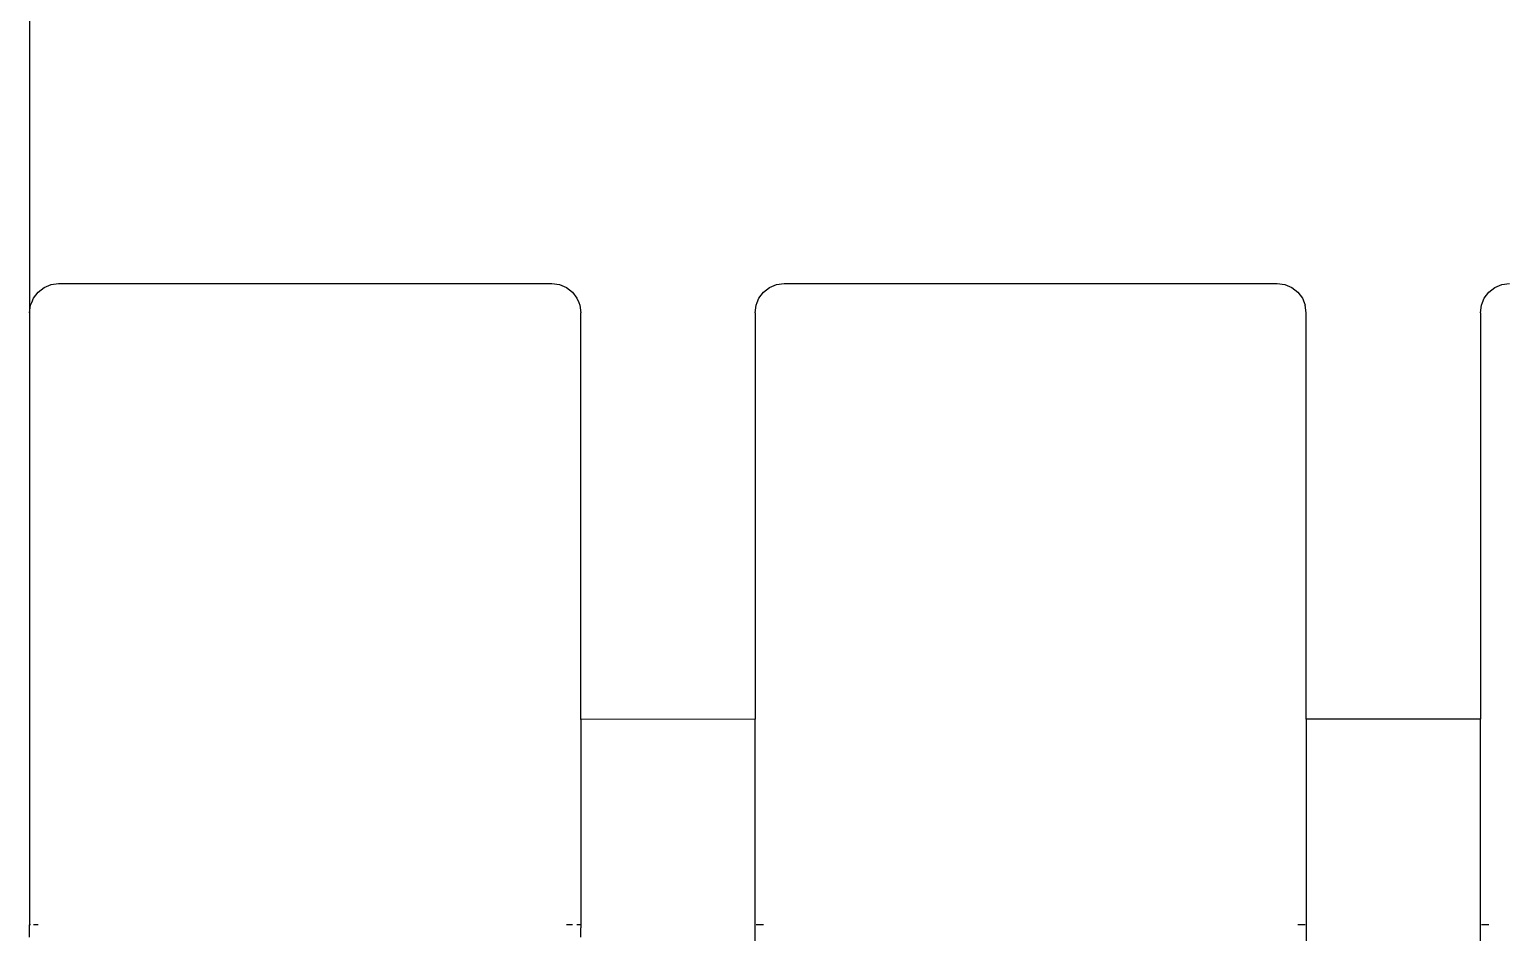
# Model space of a CAD drawing. Header units: millimetres. Extents: x 21 to 5427, y 20 to 4028.
# Drawn here: x 4380.1 to 4482.1, y 1683.6 to 1745.8 of the extents above; entities that cross this region are included whole.
import ezdxf

# ---------------------------------------------------------------- set-up
doc = ezdxf.new("R2010")
doc.units = ezdxf.units.MM

msp = doc.modelspace()

# ---------------------------------------------------------------- linework, layer by layer
for p, q in [((4380.08, 1826.87), (4380.08, 1726.29)), ((4380.67, 1727.71), (4381.08, 1728.03)), ((4381.08, 1728.03), (4381.56, 1728.23)), ((4381.56, 1728.23), (4382.08, 1728.29)), ((4382.08, 1728.29), (4416.08, 1728.29)), ((4416.08, 1728.29), (4416.6, 1728.23)), ((4416.6, 1728.23), (4417.08, 1728.03)), ((4417.08, 1728.03), (4417.49, 1727.71)), ((4430.67, 1727.71), (4431.08, 1728.03)), ((4431.08, 1728.03), (4431.56, 1728.23)), ((4431.56, 1728.23), (4432.08, 1728.29)), ((4432.08, 1728.29), (4466.08, 1728.29)), ((4466.08, 1728.29), (4466.6, 1728.23)), ((4466.6, 1728.23), (4467.08, 1728.03)), ((4467.08, 1728.03), (4467.49, 1727.71)), ((4480.67, 1727.71), (4481.08, 1728.03)), ((4481.08, 1728.03), (4481.56, 1728.23)), ((4481.56, 1728.23), (4482.08, 1728.29)), ((4380.15, 1726.81), (4380.23, 1727)), ((4380.23, 1727), (4380.35, 1727.29)), ((4380.35, 1727.29), (4380.67, 1727.71)), ((4417.49, 1727.71), (4417.81, 1727.29)), ((4417.81, 1727.29), (4417.93, 1727)), ((4417.93, 1727), (4418.01, 1726.81)), ((4430.15, 1726.81), (4430.23, 1727)), ((4430.23, 1727), (4430.35, 1727.29)), ((4430.35, 1727.29), (4430.67, 1727.71)), ((4467.49, 1727.71), (4467.81, 1727.29)), ((4467.81, 1727.29), (4467.93, 1727)), ((4467.93, 1727), (4468.01, 1726.81)), ((4480.15, 1726.81), (4480.23, 1727)), ((4480.23, 1727), (4480.35, 1727.29)), ((4480.35, 1727.29), (4480.67, 1727.71)), ((4380.08, 1726.29), (4380.15, 1726.81)), ((4380.08, 1726.29), (4380.08, 1693.44)), ((4418.01, 1726.81), (4418.08, 1726.29)), ((4418.08, 1698.27), (4418.08, 1726.29)), ((4430.08, 1726.29), (4430.15, 1726.81)), ((4430.08, 1726.29), (4430.08, 1698.29)), ((4468.08, 1726.29), (4468.01, 1726.81)), ((4468.08, 1698.29), (4468.08, 1726.29)), ((4480.08, 1726.29), (4480.15, 1726.81)), ((4480.08, 1726.29), (4480.08, 1698.29)), ((4430.08, 1698.29), (4418.08, 1698.27)), ((4418.08, 1698.27), (4418.08, 1698.2)), ((4418.08, 1698.2), (4418.08, 1698.09)), ((4418.08, 1698.09), (4418.08, 1697.93)), ((4418.08, 1697.93), (4418.08, 1697.73)), ((4418.08, 1697.73), (4418.08, 1697.48)), ((4418.08, 1697.48), (4418.08, 1697.19)), ((4430.08, 1698.2), (4430.08, 1698.29)), ((4430.08, 1698.09), (4430.08, 1698.2)), ((4430.08, 1697.93), (4430.08, 1698.09)), ((4430.08, 1697.73), (4430.08, 1697.93)), ((4430.08, 1697.48), (4430.08, 1697.73)), ((4430.08, 1697.19), (4430.08, 1697.48)), ((4480.08, 1698.29), (4468.08, 1698.29)), ((4468.08, 1698.29), (4468.08, 1698.2)), ((4468.08, 1698.2), (4468.08, 1698.09)), ((4468.08, 1698.09), (4468.08, 1697.93)), ((4468.08, 1697.93), (4468.08, 1697.73)), ((4468.08, 1697.73), (4468.08, 1697.48)), ((4468.08, 1697.48), (4468.08, 1697.19)), ((4480.08, 1698.2), (4480.08, 1698.29)), ((4480.08, 1698.09), (4480.08, 1698.2)), ((4480.08, 1697.93), (4480.08, 1698.09)), ((4480.08, 1697.73), (4480.08, 1697.93)), ((4480.08, 1697.48), (4480.08, 1697.73)), ((4480.08, 1697.19), (4480.08, 1697.48)), ((4418.08, 1697.19), (4418.08, 1696.86)), ((4418.08, 1696.86), (4418.08, 1696.49)), ((4418.08, 1696.49), (4418.08, 1696.07)), ((4430.08, 1696.86), (4430.08, 1697.19)), ((4430.08, 1696.49), (4430.08, 1696.86)), ((4430.08, 1696.07), (4430.08, 1696.49)), ((4468.08, 1697.19), (4468.08, 1696.86)), ((4468.08, 1696.86), (4468.08, 1696.49)), ((4468.08, 1696.49), (4468.08, 1696.07)), ((4480.08, 1696.86), (4480.08, 1697.19)), ((4480.08, 1696.49), (4480.08, 1696.86)), ((4480.08, 1696.07), (4480.08, 1696.49)), ((4418.08, 1696.07), (4418.08, 1695.61)), ((4418.08, 1695.61), (4418.08, 1695.12)), ((4430.08, 1695.61), (4430.08, 1696.07)), ((4430.08, 1695.12), (4430.08, 1695.61)), ((4468.08, 1696.07), (4468.08, 1695.61)), ((4468.08, 1695.61), (4468.08, 1695.12)), ((4480.08, 1695.61), (4480.08, 1696.07)), ((4480.08, 1695.12), (4480.08, 1695.61)), ((4418.08, 1695.12), (4418.08, 1694.59)), ((4418.08, 1694.59), (4418.08, 1694.02)), ((4430.08, 1694.59), (4430.08, 1695.12)), ((4430.08, 1694.02), (4430.08, 1694.59)), ((4468.08, 1695.12), (4468.08, 1694.59)), ((4468.08, 1694.59), (4468.08, 1694.02)), ((4480.08, 1694.59), (4480.08, 1695.12)), ((4480.08, 1694.02), (4480.08, 1694.59)), ((4380.08, 1693.44), (4380.08, 1684.14)), ((4418.08, 1694.02), (4418.08, 1693.41)), ((4418.08, 1693.41), (4418.08, 1692.77)), ((4430.08, 1693.41), (4430.08, 1694.02)), ((4430.08, 1692.77), (4430.08, 1693.41)), ((4468.08, 1694.02), (4468.08, 1693.41)), ((4468.08, 1693.41), (4468.08, 1692.77)), ((4480.08, 1693.41), (4480.08, 1694.02)), ((4480.08, 1692.77), (4480.08, 1693.41)), ((4418.08, 1692.77), (4418.08, 1692.1)), ((4430.08, 1692.1), (4430.08, 1692.77)), ((4468.08, 1692.77), (4468.08, 1692.1)), ((4480.08, 1692.1), (4480.08, 1692.77)), ((4418.08, 1692.1), (4418.08, 1691.39)), ((4418.08, 1691.39), (4418.08, 1690.66)), ((4430.08, 1691.39), (4430.08, 1692.1)), ((4430.08, 1690.66), (4430.08, 1691.39)), ((4468.08, 1692.1), (4468.08, 1691.39)), ((4468.08, 1691.39), (4468.08, 1690.66)), ((4480.08, 1691.39), (4480.08, 1692.1)), ((4480.08, 1690.66), (4480.08, 1691.39)), ((4418.08, 1690.66), (4418.08, 1689.9)), ((4430.08, 1689.9), (4430.08, 1690.66)), ((4468.08, 1690.66), (4468.08, 1689.9)), ((4480.08, 1689.9), (4480.08, 1690.66)), ((4418.08, 1689.9), (4418.08, 1689.11)), ((4430.08, 1689.11), (4430.08, 1689.9)), ((4468.08, 1689.9), (4468.08, 1689.11)), ((4480.08, 1689.11), (4480.08, 1689.9)), ((4418.08, 1689.11), (4418.08, 1688.29)), ((4418.08, 1688.29), (4418.08, 1687.46)), ((4430.08, 1688.29), (4430.08, 1689.11)), ((4430.08, 1687.46), (4430.08, 1688.29)), ((4468.08, 1689.11), (4468.08, 1688.29)), ((4468.08, 1688.29), (4468.08, 1687.46)), ((4480.08, 1688.29), (4480.08, 1689.11)), ((4480.08, 1687.46), (4480.08, 1688.29)), ((4418.08, 1687.46), (4418.08, 1686.6)), ((4430.08, 1686.6), (4430.08, 1687.46)), ((4468.08, 1687.46), (4468.08, 1686.6)), ((4480.08, 1686.6), (4480.08, 1687.46)), ((4418.08, 1686.6), (4418.08, 1685.73)), ((4430.08, 1685.73), (4430.08, 1686.6)), ((4468.08, 1686.6), (4468.08, 1685.73)), ((4480.08, 1685.73), (4480.08, 1686.6)), ((4418.08, 1685.73), (4418.08, 1684.84)), ((4430.08, 1684.84), (4430.08, 1685.73)), ((4468.08, 1685.73), (4468.08, 1684.84)), ((4480.08, 1684.84), (4480.08, 1685.73)), ((4380.15, 1684.14), (4380.08, 1684.14)), ((4380.08, 1683.29), (4380.08, 1684.14)), ((4380.67, 1684.14), (4380.35, 1684.14)), ((4417.49, 1684.14), (4417.08, 1684.14)), ((4418.01, 1684.14), (4417.81, 1684.14)), ((4418.08, 1684.14), (4418.01, 1684.14)), ((4418.08, 1684.84), (4418.08, 1684.14)), ((4418.08, 1684.14), (4418.08, 1683.93)), ((4430.08, 1683.93), (4430.08, 1684.84)), ((4430.35, 1684.14), (4430.15, 1684.14)), ((4430.67, 1684.14), (4430.35, 1684.14)), ((4467.81, 1684.14), (4467.49, 1684.14)), ((4468.01, 1684.14), (4467.81, 1684.14)), ((4468.08, 1684.84), (4468.08, 1683.93)), ((4480.08, 1683.93), (4480.08, 1684.84)), ((4480.35, 1684.14), (4480.15, 1684.14)), ((4480.67, 1684.14), (4480.35, 1684.14)), ((4418.08, 1683.29), (4418.08, 1683.93)), ((4430.08, 1683.01), (4430.08, 1683.93)), ((4468.08, 1683.93), (4468.08, 1683.01)), ((4480.08, 1683.01), (4480.08, 1683.93))]:
    msp.add_line(p, q)

doc.saveas('drawing.dxf')
